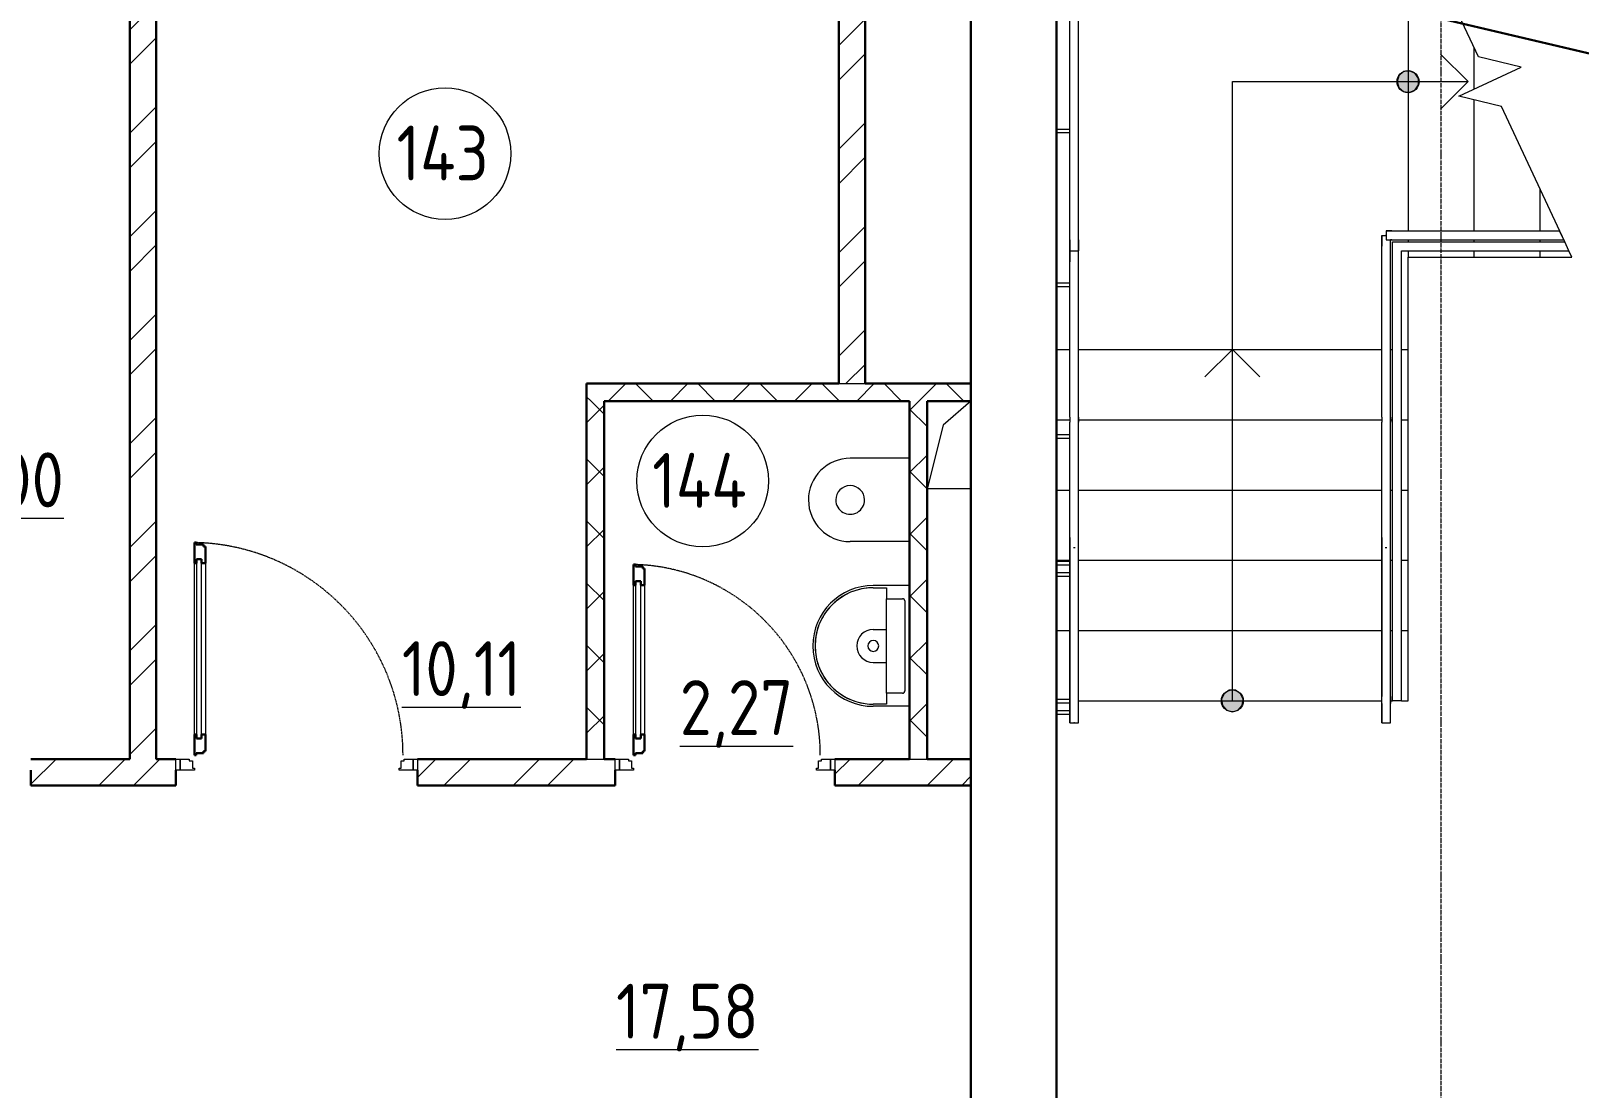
# Model space of a CAD drawing. Header units: millimetres. Extents: x -695119 to 412940, y -249585 to 622758.
# Drawn here: x -116436 to -109387, y 559777 to 564591 of the extents above; entities that cross this region are included whole.
import ezdxf

# ---------------------------------------------------------------- set-up
doc = ezdxf.new("R2010")
doc.units = ezdxf.units.MM
doc.linetypes.add('ADSK_Линия сетки', pattern=[25, 20, -2.5, 0, -2.5])
doc.linetypes.add('ADSK_Штриховая_ш2 п1_5', pattern=[4.5, 3, -1.5])
for name, color, linetype, lineweight in [('_Схема', 5, 'Continuous', 30), ('Балясины', 7, 'Continuous', 9), ('Двери', 8, 'Continuous', 9), ('Каркас_Импост', 8, 'Continuous', 9), ('Лестницы', 8, 'Continuous', 9), ('Марки помещений', 8, 'Continuous', 20), ('Монтажный зазор', 8, 'Continuous', 9), ('Ограждение', 8, 'Continuous', 9), ('Оси', 252, 'Continuous', 9), ('Остекление', 8, 'Continuous', 9), ('Открывание', 8, 'ADSK_Штриховая_ш2 п1_5', 9), ('Панель', 252, 'Continuous', 30), ('Перекрытия', 7, 'Continuous', 18), ('Поручни', 8, 'Continuous', 9), ('Сантехнические приборы', 8, 'Continuous', 18), ('Стены разрез', 7, 'Continuous', 30), ('Стены штриховка', 7, 'Continuous', 9), ('Стрелки вверх', 7, 'Continuous', 18)]:
    doc.layers.add(name, color=color, linetype=linetype, lineweight=lineweight)
doc.styles.add('GOST Common_2', font='', dxfattribs={"width": 0.9, "height": 250})
doc.styles.get('GOST Common_2').set_extended_font_data('GOST type B')
pattern_1 = [(45, (-109179.56, 538399.8), (-235.7317, 235.7317), []), (45, (-109022.4, 538399.8), (-235.7317, 235.7317), [])]
pattern_2 = [(45, (-109179.56, 538399.79), (-141.4214, 141.4214), []), (135, (-109179.56, 538399.79), (-141.4214, -141.4214), [])]

# ---------------------------------------------------------------- blocks, each defined once
blk = doc.blocks.new('Дверь_Alumark_однопольная_S50 - Дв-9_Ш_1000х2350 Пр-3125398-План 1 этажа смеж')
at = {"layer": 'Каркас_Импост'}
for p, q in [((-355, 60), (-314, 60)), ((-355, 10), (-355, 60)), ((-291, 10), (-355, 10)), ((-314, 60), (-314, 52)), ((-314, 52), (-300, 52)), ((-300, 52), (-300, 18)), ((-300, 18), (-291, 18)), ((-291, 18), (-291, 10)), ((541, 18), (550, 18)), ((541, 10), (541, 18)), ((605, 10), (541, 10)), ((550, 52), (564, 52)), ((550, 18), (550, 52)), ((564, 52), (564, 60)), ((564, 60), (605, 60)), ((605, 60), (605, 10))]:
    blk.add_line(p, q, dxfattribs=at)
at = {"layer": 'Монтажный зазор'}
for p, q in [((-375, 60), (-355, 60)), ((-375, 10), (-375, 60)), ((-355, 10), (-375, 10)), ((-355, 60), (-355, 10)), ((605, 60), (625, 60)), ((605, 10), (605, 60)), ((625, 10), (605, 10)), ((625, 60), (625, 10))]:
    blk.add_line(p, q, dxfattribs=at)
at = {"layer": 'Остекление'}
for p, q in [((-282, 870), (-282, 154)), ((-258, 870), (-282, 870)), ((-258, 154), (-258, 870)), ((-282, 154), (-258, 154))]:
    blk.add_line(p, q, dxfattribs=at)
at = {"layer": 'Открывание'}
blk.add_arc((-309, 78), 868, 0, 88.81175, dxfattribs=at)
at = {"layer": 'Панель'}
for p, q in [((-291, 946), (-283, 946)), ((-291, 852), (-291, 946)), ((-283, 946), (-283, 937)), ((-283, 937), (-249, 937)), ((-249, 937), (-249, 928)), ((-249, 928), (-241, 928)), ((-241, 928), (-241, 852)), ((-282, 852), (-291, 852)), ((-282, 870), (-282, 852)), ((-258, 870), (-282, 870)), ((-258, 852), (-258, 870)), ((-241, 852), (-258, 852)), ((-291, 78), (-291, 172)), ((-282, 172), (-291, 172)), ((-282, 154), (-282, 172)), ((-258, 154), (-282, 154)), ((-258, 172), (-258, 154)), ((-241, 172), (-258, 172)), ((-241, 172), (-241, 96)), ((-283, 78), (-291, 78)), ((-283, 87), (-283, 78)), ((-249, 87), (-283, 87)), ((-249, 96), (-249, 87)), ((-241, 96), (-249, 96))]:
    blk.add_line(p, q, dxfattribs=at)
at = {"layer": 'Панель', "lineweight": 9}
for p, q in [((-291, 172), (-291, 852)), ((-241, 852), (-241, 172))]:
    blk.add_line(p, q, dxfattribs=at)
blk = doc.blocks.new('Дверь_Alumark_однопольная_S50 - Дв-8_Ш_1100х2350 Пр-2610418-План 1 этажа смеж')
at = {"layer": 'Каркас_Импост'}
for p, q in [((-405, 60), (-364, 60)), ((-405, 10), (-405, 60)), ((-341, 10), (-405, 10)), ((-364, 60), (-364, 52)), ((-364, 52), (-350, 52)), ((-350, 52), (-350, 18)), ((-350, 18), (-341, 18)), ((-341, 18), (-341, 10)), ((591, 18), (600, 18)), ((591, 10), (591, 18)), ((655, 10), (591, 10)), ((600, 52), (614, 52)), ((600, 18), (600, 52)), ((614, 52), (614, 60)), ((614, 60), (655, 60)), ((655, 60), (655, 10))]:
    blk.add_line(p, q, dxfattribs=at)
at = {"layer": 'Монтажный зазор'}
for p, q in [((-425, 60), (-405, 60)), ((-425, 10), (-425, 60)), ((-405, 10), (-425, 10)), ((-405, 60), (-405, 10)), ((655, 60), (675, 60)), ((655, 10), (655, 60)), ((675, 10), (655, 10)), ((675, 60), (675, 10))]:
    blk.add_line(p, q, dxfattribs=at)
at = {"layer": 'Остекление'}
for p, q in [((-332, 970), (-332, 154)), ((-308, 970), (-332, 970)), ((-308, 154), (-308, 970)), ((-332, 154), (-308, 154))]:
    blk.add_line(p, q, dxfattribs=at)
at = {"layer": 'Открывание'}
blk.add_arc((-359, 78), 968, 0, 88.93452, dxfattribs=at)
at = {"layer": 'Панель'}
for p, q in [((-341, 1046), (-333, 1046)), ((-341, 952), (-341, 1046)), ((-333, 1046), (-333, 1037)), ((-333, 1037), (-299, 1037)), ((-299, 1037), (-299, 1028)), ((-299, 1028), (-291, 1028)), ((-291, 1028), (-291, 952)), ((-332, 952), (-341, 952)), ((-332, 970), (-332, 952)), ((-308, 970), (-332, 970)), ((-308, 952), (-308, 970)), ((-291, 952), (-308, 952)), ((-341, 78), (-341, 172)), ((-332, 172), (-341, 172)), ((-332, 154), (-332, 172)), ((-308, 154), (-332, 154)), ((-308, 172), (-308, 154)), ((-291, 172), (-308, 172)), ((-291, 172), (-291, 96)), ((-333, 78), (-341, 78)), ((-333, 87), (-333, 78)), ((-299, 87), (-333, 87)), ((-299, 96), (-299, 87)), ((-291, 96), (-299, 96))]:
    blk.add_line(p, q, dxfattribs=at)
at = {"layer": 'Панель', "lineweight": 9}
for p, q in [((-341, 172), (-341, 952)), ((-291, 952), (-291, 172))]:
    blk.add_line(p, q, dxfattribs=at)
blk = doc.blocks.new('ИГСП_ООО САНИТА сантехника_Умывальник - ИГСП_ООО САНИТА сантехника_Умывальник-V4-План 1 этажа смеж')
at = {"layer": 'Сантехнические приборы'}
for p, q in [((-275, 0), (-275, -165)), ((275, 0), (275, -165)), ((-215, -105), (-215, -31.3)), ((-205, -21.3), (205, -21.3)), ((215, -31.3), (215, -105)), ((-265, -165), (-265, -105)), ((-265, -105), (-215, -105)), ((-205, -105), (-215, -105)), ((205, -105), (-205, -105)), ((-75, -165), (-75, -105)), ((75, -165), (75, -105)), ((215, -105), (205, -105)), ((215, -105), (265, -105)), ((265, -105), (265, -165))]:
    blk.add_line(p, q, dxfattribs=at)
at = {"layer": 'Сантехнические приборы', "flags": 128}
for points in [[(-205, -21.3), (-205.4, -21.3), (-205.8, -21.3), (-206.2, -21.3), (-206.6, -21.4), (-207, -21.5), (-207.4, -21.6), (-207.8, -21.7), (-208.1, -21.8), (-208.5, -21.9), (-208.9, -22.1), (-209.3, -22.2), (-209.6, -22.4), (-210, -22.6), (-210.3, -22.8), (-210.6, -23), (-211, -23.2), (-211.3, -23.5), (-211.6, -23.7), (-211.9, -24), (-212.2, -24.3), (-212.4, -24.6), (-212.7, -24.9), (-213, -25.2), (-213.2, -25.5), (-213.4, -25.9), (-213.6, -26.2), (-213.8, -26.6), (-214, -26.9), (-214.2, -27.3), (-214.3, -27.6), (-214.5, -28), (-214.6, -28.4), (-214.7, -28.8), (-214.8, -29.2), (-214.9, -29.6), (-214.9, -30), (-215, -30.4), (-215, -30.8), (-215, -31.2), (-215, -31.3)], [(215, -31.3), (215, -30.9), (215, -30.5), (214.9, -30.1), (214.9, -29.7), (214.8, -29.3), (214.7, -28.9), (214.6, -28.5), (214.5, -28.1), (214.4, -27.7), (214.2, -27.4), (214, -27), (213.9, -26.6), (213.7, -26.3), (213.5, -26), (213.3, -25.6), (213, -25.3), (212.8, -25), (212.5, -24.7), (212.2, -24.4), (212, -24.1), (211.7, -23.8), (211.4, -23.6), (211.1, -23.3), (210.7, -23.1), (210.4, -22.9), (210.1, -22.6), (209.7, -22.4), (209.4, -22.3), (209, -22.1), (208.6, -21.9), (208.2, -21.8), (207.9, -21.7), (207.5, -21.6), (207.1, -21.5), (206.7, -21.4), (206.3, -21.4), (205.9, -21.3), (205.5, -21.3), (205.1, -21.3), (205, -21.3)], [(-265, -165), (-264.8, -175.6), (-264.2, -186.2), (-263.1, -196.7), (-261.6, -207.2), (-259.7, -217.6), (-257.4, -228), (-254.7, -238.2), (-251.5, -248.4), (-248, -258.4), (-244.1, -268.2), (-239.8, -277.9), (-235.1, -287.4), (-230, -296.7), (-224.5, -305.8), (-218.7, -314.6), (-212.6, -323.3), (-206.1, -331.6), (-199.2, -339.7), (-192.1, -347.6), (-184.6, -355.1), (-176.9, -362.3), (-168.8, -369.2), (-160.5, -375.8), (-152, -382.1), (-143.2, -388), (-134.1, -393.5), (-124.9, -398.7), (-115.5, -403.5), (-105.8, -408), (-96, -412), (-86.1, -415.6), (-76, -418.9), (-65.8, -421.7), (-55.4, -424.1), (-45, -426.1), (-34.6, -427.7), (-24, -428.9), (-13.5, -429.7), (-2.9, -430), (7.7, -429.9), (18.3, -429.4), (28.9, -428.4), (39.4, -427.1), (49.8, -425.3), (60.2, -423.1), (70.5, -420.5), (80.6, -417.4), (90.7, -414), (100.6, -410.2), (110.3, -406), (119.8, -401.4), (129.2, -396.4), (138.3, -391), (147.3, -385.3), (156, -379.3), (164.4, -372.8), (172.6, -366.1), (180.5, -359), (188.1, -351.7), (195.4, -344), (202.4, -336), (209.1, -327.8), (215.4, -319.3), (221.4, -310.6), (227.1, -301.6), (232.4, -292.4), (237.3, -283), (241.8, -273.4), (245.9, -263.7), (249.7, -253.8), (253, -243.7), (256, -233.5), (258.5, -223.2), (260.6, -212.9), (262.3, -202.4), (263.6, -191.9), (264.5, -181.3), (264.9, -170.7), (265, -165)]]:
    blk.add_lwpolyline(points, dxfattribs=at)
at = {"layer": 'Сантехнические приборы'}
for centre, radius, start, end in [((-205, -31.3), 10, 90, 180), ((205, -31.3), 10, 0, 90), ((0, -165), 25, 0, 180), ((0, -165), 275, 180, 360), ((0, -165), 265, 180, 0), ((0, -165), 75, 180, 0), ((0, -165), 25, 180, 360)]:
    blk.add_arc(centre, radius, start, end, dxfattribs=at)
blk = doc.blocks.new('Ограждение - Ограждение-533466-План 1 этажа смеж')
at = {"layer": 'Поручни'}
for p, q in [((-1056, 25230.3), (-272.5, 25230.3)), ((-1056, 24420.3), (-1056, 25230.3)), ((-1016, 25190.3), (-253.9, 25190.3)), ((-1016, 24420.3), (-1016, 25190.3)), ((-253.9, 25190.3), (-272.5, 25230.3)), ((-253.9, 25190.3), (-272.5, 25230.3)), ((-1056, 23140.3), (-1056, 24420.3)), ((-1016, 23140.3), (-1016, 24420.3)), ((-1016, 23140.3), (-1056, 23140.3))]:
    blk.add_line(p, q, dxfattribs=at)
blk = doc.blocks.new('Тип верхнего поручня - Верхний поручень_Внутренний_-1128212-План 1 этажа смеж')
at = {"layer": 'Ограждение'}
for p, q in [((-1106, 23883.8), (-1106, 23159.5)), ((-1066, 23159.5), (-1066, 23883.8)), ((-1106, 23128.7), (-1106, 23040.3)), ((-1066, 23040.3), (-1066, 23128.7)), ((-1088.3, 23040.3), (-1083.6, 23040.3))]:
    blk.add_line(p, q, dxfattribs=at)
at = {"layer": 'Ограждение', "flags": 128}
for points in [[(-1089.9, 23839.3), (-1086, 23838.5), (-1082.1, 23839.3)], [(-1106, 23128.7), (-1106, 23131.5), (-1106, 23134.2), (-1106, 23137), (-1106, 23139.8), (-1106, 23142.6), (-1106, 23145.3), (-1106, 23148), (-1106, 23150.7), (-1106, 23153.3), (-1106, 23155.9), (-1106, 23158.5), (-1106, 23159.5)], [(-1066, 23159.5), (-1066, 23157), (-1066, 23154.4), (-1066, 23151.8), (-1066, 23149.1), (-1066, 23146.4), (-1066, 23143.7), (-1066, 23140.9), (-1066, 23138.2), (-1066, 23135.4), (-1066, 23132.6), (-1066, 23129.8), (-1066, 23128.7)]]:
    blk.add_lwpolyline(points, dxfattribs=at)
blk = doc.blocks.new('Тип верхнего поручня - Верхний поручень_Внутренний_-V28-План 1 этажа смеж')
at = {"layer": 'Ограждение'}
for p, q in [((-1106, 25210.3), (-1106, 25260.3)), ((-1059.2, 25280.3), (-1086, 25280.3)), ((-1059.2, 25240.3), (-1066, 25240.3)), ((-1066, 25210.3), (-1066, 25240.3)), ((-1059.2, 25280.3), (-295.8, 25280.3)), ((-1059.2, 25240.3), (-277.2, 25240.3)), ((-277.2, 25240.3), (-295.8, 25280.3)), ((-1106, 24431.9), (-1106, 25210.3)), ((-1066, 24431.9), (-1066, 25210.3)), ((-1106, 24431.9), (-1106, 24409.8)), ((-1106, 23150.7), (-1106, 24409.8)), ((-1066, 24431.9), (-1066, 24409.8)), ((-1066, 23150.7), (-1066, 24409.8)), ((-1106, 23128.7), (-1106, 23150.7)), ((-1106, 23040.3), (-1106, 23128.7)), ((-1066, 23128.7), (-1066, 23150.7)), ((-1066, 23040.3), (-1066, 23128.7)), ((-1106, 23040.3), (-1066, 23040.3))]:
    blk.add_line(p, q, dxfattribs=at)
blk = doc.blocks.new('Тип перил - Перила_Внутренний_-1134692-План 1 этажа смеж')
at = {"layer": 'Ограждение'}
for p, q in [((-2526, 23883.8), (-2526, 23040.3)), ((-2486, 23040.3), (-2486, 23883.8))]:
    blk.add_line(p, q, dxfattribs=at)
at = {"layer": 'Ограждение', "flags": 128}
for points in [[(-2509.9, 23839.3), (-2506, 23838.5), (-2502.1, 23839.3)], [(-2503.9, 23040.3), (-2506, 23040.3), (-2508.1, 23040.3)]]:
    blk.add_lwpolyline(points, dxfattribs=at)
blk = doc.blocks.new('Тип перил - Перила_Внутренний_-V31-План 1 этажа смеж')
at = {"layer": 'Ограждение'}
for p, q in [((-2456, 26700.3), (-1977, 26700.3)), ((-2456, 26660.3), (-1977, 26660.3)), ((-1977, 26700.3), (-1977, 26660.3)), ((-2526, 25240.3), (-2526, 26630.3)), ((-2486, 25240.3), (-2486, 26630.3)), ((-2526, 25240.3), (-2526, 25190.3)), ((-2486, 25240.3), (-2486, 25190.3)), ((-2526, 25140.3), (-2526, 25190.3)), ((-2486, 25140.3), (-2486, 25190.3)), ((-2526, 24431.9), (-2526, 25140.3)), ((-2486, 24431.9), (-2486, 25140.3)), ((-2526, 24431.9), (-2526, 24409.8)), ((-2526, 23040.3), (-2526, 24409.8)), ((-2486, 24431.9), (-2486, 24409.8)), ((-2486, 23040.3), (-2486, 24409.8)), ((-2526, 23040.3), (-2486, 23040.3))]:
    blk.add_line(p, q, dxfattribs=at)
for radius in [70, 30]:
    blk.add_arc((-2456, 26630.3), radius, 90, 180, dxfattribs=at)
blk = doc.blocks.new('Тип перил - Перила_Внутренний_-1134710-План 1 этажа смеж')
at = {"layer": 'Ограждение'}
for p, q in [((-2526, 25190.3), (-2526, 25140.3)), ((-2486, 25140.3), (-2486, 25190.3)), ((-2526, 24418.7), (-2526, 24409.8)), ((-2486, 24409.8), (-2486, 24418.7))]:
    blk.add_line(p, q, dxfattribs=at)
at = {"layer": 'Ограждение', "flags": 128}
for points in [[(-2526, 24431.9), (-2526, 24430.7), (-2526, 24429.5), (-2526, 24428.3), (-2526, 24427.1), (-2526, 24425.9), (-2526, 24424.8), (-2526, 24423.6), (-2526, 24422.4), (-2526, 24421.3), (-2526, 24420.2), (-2526, 24419.1), (-2526, 24418.7)], [(-2486, 24418.7), (-2486, 24419.7), (-2486, 24420.9), (-2486, 24422), (-2486, 24423.1), (-2486, 24424.3), (-2486, 24425.4), (-2486, 24426.6), (-2486, 24427.8), (-2486, 24429), (-2486, 24430.2), (-2486, 24431.4), (-2486, 24431.9)]]:
    blk.add_lwpolyline(points, dxfattribs=at)
blk = doc.blocks.new('Тип перил - Перила_Внутренний_-V32-План 1 этажа смеж')
at = {"layer": 'Ограждение'}
for p, q in [((-2526, 25190.3), (-2526, 25240.3)), ((-2486, 25190.3), (-2486, 25240.3)), ((-2526, 25190.3), (-2486, 25190.3)), ((-2526, 25140.3), (-2526, 25190.3)), ((-2486, 25140.3), (-2486, 25190.3)), ((-2526, 24431.9), (-2526, 24409.8)), ((-2486, 24431.9), (-2486, 24409.8))]:
    blk.add_line(p, q, dxfattribs=at)
for start, end in [(140.23514, 180), (90, 129.76486)]:
    blk.add_arc((-2456, 26630.3), 30, start, end, dxfattribs=at)
blk = doc.blocks.new('ADSK_Ограждение_Опоры_Г_образная - D15 высота60 консоль80-16089-План 1 этажа смеж')
at = {"layer": 'Ограждение'}
for p, q in [((-7.5, 80), (-7.5, 20)), ((7.5, 20), (7.5, 80))]:
    blk.add_line(p, q, dxfattribs=at)
blk = doc.blocks.new('Тип перил - Перила_Внутренний_-1136423-План 1 этажа смеж')
at = {"layer": 'Ограждение'}
for p, q in [((-1106, 25260.3), (-1106, 25210.3)), ((-1086, 25260.3), (-1088.3, 25260.3)), ((-1066, 25210.3), (-1066, 25240.3)), ((-1106, 24418.7), (-1106, 24409.8)), ((-1066, 24409.8), (-1066, 24418.7))]:
    blk.add_line(p, q, dxfattribs=at)
at = {"layer": 'Ограждение', "flags": 128}
for points in [[(-1106, 24431.9), (-1106, 24430.7), (-1106, 24429.5), (-1106, 24428.3), (-1106, 24427.1), (-1106, 24425.9), (-1106, 24424.8), (-1106, 24423.6), (-1106, 24422.4), (-1106, 24421.3), (-1106, 24420.2), (-1106, 24419.1), (-1106, 24418.7)], [(-1066, 24418.7), (-1066, 24419.7), (-1066, 24420.9), (-1066, 24422), (-1066, 24423.1), (-1066, 24424.3), (-1066, 24425.4), (-1066, 24426.6), (-1066, 24427.8), (-1066, 24429), (-1066, 24430.2), (-1066, 24431.4), (-1066, 24431.9)]]:
    blk.add_lwpolyline(points, dxfattribs=at)
blk = doc.blocks.new('Тип перил - Перила_Внутренний_-V35-План 1 этажа смеж')
at = {"layer": 'Ограждение'}
for p, q in [((-1106, 25260.3), (-1086, 25260.3)), ((-1106, 25210.3), (-1106, 25260.3)), ((-1086, 25280.3), (-1086, 25240.3)), ((-1086, 25280.3), (-1059.2, 25280.3)), ((-1086, 25240.3), (-1059.2, 25240.3)), ((-1066, 25210.3), (-1066, 25240.3)), ((-1106, 24431.9), (-1106, 24409.8)), ((-1066, 24431.9), (-1066, 24409.8))]:
    blk.add_line(p, q, dxfattribs=at)
blk = doc.blocks.new('Ш_Сантехника_2D_Унитаз _ГОСТ - Ш_Сантехника_2D_Унитаз _ГОСТ-V42-План 1 этажа смеж')
at = {"layer": 'Сантехнические приборы'}
for p, q in [((-190, 0), (-190, -270)), ((190, 0), (190, -270))]:
    blk.add_line(p, q, dxfattribs=at)
for radius, start, end in [(65.4, 90.31828, 270.07772), (65.4, 270.07772, 90.31828), (190, 180, 270.07114), (190, 270.07114, 360)]:
    blk.add_arc((0, -270), radius, start, end, dxfattribs=at)
blk = doc.blocks.new('ADSK_Марка_Помещение_ОдноЗначение_Номер - Номер-462100-План 1 этажа смеж')
at = {"layer": 'Марки помещений'}
blk.add_circle((0, 0), 3, dxfattribs=at)

msp = doc.modelspace()

# ---------------------------------------------------------------- hatches: boundary and pattern name
at = {"layer": 'Стены разрез', "lineweight": 9}
h = msp.add_hatch(dxfattribs=at)
h.set_pattern_fill('FP_1', color=256, style=0, pattern_type=2)
h.set_pattern_definition(pattern_1)
h.paths.add_polyline_path([(-115985.535, 561275.058), (-115865.535, 561275.058), (-115865.535, 565160.058), (-115985.535, 565160.058), (-115985.535, 562127.583)])
h = msp.add_hatch(dxfattribs=at)
h.set_pattern_fill('FP_1', color=256, style=0, pattern_type=2)
h.set_pattern_definition(pattern_1)
h.paths.add_polyline_path([(-112757.535, 562985.058), (-112637.535, 562985.058), (-112637.535, 565160.058), (-112757.535, 565160.058), (-112757.535, 564623.348)])
h = msp.add_hatch(dxfattribs=at)
h.set_pattern_fill('FP_2', color=256, style=0, pattern_type=2)
h.set_pattern_definition(pattern_2)
h.paths.add_polyline_path([(-112155.535, 562905.058), (-112155.535, 562985.058), (-113905.535, 562985.058), (-113905.535, 562905.058), (-112255.361, 562905.058)])
h = msp.add_hatch(dxfattribs=at)
h.set_pattern_fill('FP_2', color=256, style=0, pattern_type=2)
h.set_pattern_definition(pattern_2)
h.paths.add_polyline_path([(-113905.535, 561275.058), (-113825.535, 561275.058), (-113825.535, 562905.058), (-113905.535, 562905.058), (-113905.535, 562127.583)])
h = msp.add_hatch(dxfattribs=at)
h.set_pattern_fill('FP_2', color=256, style=0, pattern_type=2)
h.set_pattern_definition(pattern_2)
h.paths.add_polyline_path([(-112355.535, 561275.058), (-112355.535, 562905.058), (-112435.535, 562905.058), (-112435.535, 561275.058)])
h = msp.add_hatch(dxfattribs=at)
h.set_pattern_fill('FP_1', color=256, style=0, pattern_type=2)
h.set_pattern_definition(pattern_1)
h.paths.add_polyline_path([(-112155.535, 561155.058), (-112155.535, 561275.058), (-112775.535, 561275.058), (-112775.535, 561155.058), (-112255.361, 561155.058)])
h.paths.add_polyline_path([(-113775.535, 561155.058), (-113775.535, 561275.058), (-114675.535, 561275.058), (-114675.535, 561155.058)])
h.paths.add_polyline_path([(-119789.614, 561155.058), (-119130.535, 561155.058), (-119130.535, 561275.058), (-120275.535, 561275.058), (-120275.535, 561155.058), (-120148.388, 561155.058)])
h.paths.add_polyline_path([(-118130.535, 561155.058), (-117535.535, 561155.058), (-117535.535, 561275.058), (-118130.535, 561275.058), (-118130.535, 561225.058)])
h.paths.add_polyline_path([(-121275.535, 561155.058), (-121275.535, 561275.058), (-121305.535, 561275.058), (-121305.535, 561155.058)])
h.paths.add_polyline_path([(-116435.535, 561155.058), (-115775.535, 561155.058), (-115775.535, 561275.058), (-116435.535, 561275.058), (-116435.535, 561225.058)])
at = {"layer": 'Стрелки вверх'}
h = msp.add_hatch(color=256, dxfattribs=at)
edge = h.paths.add_edge_path()
edge.add_arc((-110165.535, 564360.058), 50, 0, 360)
for points in [[(-110158.42, 564310.567), (-110132.792, 564322.27), (-110117.561, 564345.971), (-110117.561, 564374.144), (-110132.792, 564397.845), (-110158.42, 564409.549), (-110186.306, 564405.539), (-110207.598, 564387.09), (-110215.535, 564360.058), (-110207.598, 564333.026), (-110186.306, 564314.576)], [(-110965.535, 561490.058), (-110938.503, 561497.995), (-110920.054, 561519.287), (-110916.044, 561547.174), (-110927.748, 561572.801), (-110951.449, 561588.032), (-110979.622, 561588.032), (-111003.323, 561572.801), (-111015.026, 561547.174), (-111011.017, 561519.287), (-110992.567, 561497.995)]]:
    msp.add_hatch(color=256, dxfattribs=at).paths.add_polyline_path(points)
h = msp.add_hatch(color=256, dxfattribs=at)
edge = h.paths.add_edge_path()
edge.add_arc((-110965.535, 561540.058), 50, 0, 360)

# ---------------------------------------------------------------- linework, layer by layer
at = {"lineweight": 18}
for p, q in [((-112155.535, 562905.058), (-112282.177, 562795.524)), ((-112282.177, 562795.524), (-112355.535, 562505.058)), ((-112155.535, 562505.058), (-112355.535, 562505.058))]:
    msp.add_line(p, q, dxfattribs=at)
at = {"layer": '_Схема', "color": 5}
msp.add_line((-356137.271, 622757.974), (189125.193, 494018.926), dxfattribs=at)
at = {"layer": 'Лестницы'}
for p, q in [((-109845.316, 564473.346), (-110165.535, 565160.058)), ((-110165.535, 565060.058), (-110165.535, 563680.058)), ((-110165.535, 565060.058), (-110165.535, 563680.058)), ((-109865.535, 564516.706), (-109865.535, 564325.996)), ((-109865.535, 564516.706), (-109865.535, 564325.996)), ((-109650.879, 564426.092), (-109845.316, 564473.346)), ((-109934.1, 564294.024), (-109650.879, 564426.092)), ((-109739.662, 564246.769), (-109934.1, 564294.024)), ((-109865.535, 564277.36), (-109865.535, 563680.058)), ((-109865.535, 564277.36), (-109865.535, 563680.058)), ((-109452.085, 563630.058), (-109739.662, 564246.769)), ((-109565.535, 563873.354), (-109565.535, 563680.058)), ((-109565.535, 563873.354), (-109565.535, 563680.058)), ((-110165.535, 563640.058), (-110165.535, 563630.058)), ((-110165.535, 563640.058), (-110165.535, 563630.058)), ((-109865.535, 563640.058), (-109865.535, 563630.058)), ((-109865.535, 563640.058), (-109865.535, 563630.058)), ((-109565.535, 563640.058), (-109565.535, 563630.058)), ((-109565.535, 563640.058), (-109565.535, 563630.058)), ((-110165.535, 563590.058), (-110165.535, 563560.058)), ((-110165.535, 563590.058), (-110165.535, 563560.058)), ((-110165.535, 563140.058), (-110165.535, 563560.058)), ((-110165.535, 563560.058), (-109865.535, 563560.058)), ((-109865.535, 563590.058), (-109865.535, 563560.058)), ((-109865.535, 563590.058), (-109865.535, 563560.058)), ((-109865.535, 563560.058), (-109565.535, 563560.058)), ((-109565.535, 563590.058), (-109565.535, 563560.058)), ((-109565.535, 563590.058), (-109565.535, 563560.058)), ((-109565.535, 563560.058), (-109419.443, 563560.058)), ((-109419.443, 563560.058), (-109433.432, 563590.058)), ((-111765.535, 563140.058), (-111705.535, 563140.058)), ((-111665.535, 563140.058), (-110285.535, 563140.058)), ((-110245.535, 563140.058), (-110235.535, 563140.058)), ((-110195.535, 563140.058), (-110165.535, 563140.058)), ((-110165.535, 562820.058), (-110165.535, 563140.058)), ((-111765.535, 562820.058), (-111705.158, 562820.058)), ((-111765.535, 562820.058), (-111705.158, 562820.058)), ((-111665.913, 562820.058), (-110285.158, 562820.058)), ((-111665.913, 562820.058), (-110285.158, 562820.058)), ((-110245.913, 562820.058), (-110235.535, 562820.058)), ((-110245.913, 562820.058), (-110235.535, 562820.058)), ((-110195.535, 562820.058), (-110165.535, 562820.058)), ((-110195.535, 562820.058), (-110165.535, 562820.058)), ((-110165.535, 562500.058), (-110165.535, 562820.058)), ((-111765.535, 562500.058), (-111705.535, 562500.058)), ((-111765.535, 562500.058), (-111705.535, 562500.058)), ((-111665.535, 562500.058), (-110285.535, 562500.058)), ((-111665.535, 562500.058), (-110285.535, 562500.058)), ((-110245.535, 562500.058), (-110235.535, 562500.058)), ((-110245.535, 562500.058), (-110235.535, 562500.058)), ((-110195.535, 562500.058), (-110165.535, 562500.058)), ((-110195.535, 562500.058), (-110165.535, 562500.058)), ((-110165.535, 562180.058), (-110165.535, 562500.058)), ((-111765.535, 562180.058), (-111705.535, 562180.058)), ((-111765.535, 562180.058), (-111705.535, 562180.058)), ((-111665.535, 562180.058), (-110285.535, 562180.058)), ((-111665.535, 562180.058), (-110285.535, 562180.058)), ((-110245.535, 562180.058), (-110235.535, 562180.058)), ((-110245.535, 562180.058), (-110235.535, 562180.058)), ((-110195.535, 562180.058), (-110165.535, 562180.058)), ((-110195.535, 562180.058), (-110165.535, 562180.058)), ((-110165.535, 561860.058), (-110165.535, 562180.058)), ((-111765.535, 561860.058), (-111705.535, 561860.058)), ((-111765.535, 561860.058), (-111705.535, 561860.058)), ((-111665.535, 561860.058), (-110285.535, 561860.058)), ((-111665.535, 561860.058), (-110285.535, 561860.058)), ((-110245.535, 561860.058), (-110235.535, 561860.058)), ((-110245.535, 561860.058), (-110235.535, 561860.058)), ((-110195.535, 561860.058), (-110165.535, 561860.058)), ((-110195.535, 561860.058), (-110165.535, 561860.058)), ((-110165.535, 561540.058), (-110165.535, 561860.058)), ((-111665.535, 561540.058), (-110285.535, 561540.058)), ((-111665.535, 561540.058), (-110285.535, 561540.058)), ((-110245.535, 561540.058), (-110235.535, 561540.058)), ((-110245.535, 561540.058), (-110235.535, 561540.058)), ((-110195.535, 561540.058), (-110165.535, 561540.058)), ((-110195.535, 561540.058), (-110165.535, 561540.058))]:
    msp.add_line(p, q, dxfattribs=at)
at = {"layer": 'Оси', "linetype": 'ADSK_Линия сетки'}
for p, q in [((-111765.535, 572133.794), (-111765.535, 505864.372)), ((-110015.535, 572133.794), (-110015.535, 505864.372))]:
    msp.add_line(p, q, dxfattribs=at)
at = {"layer": 'Перекрытия', "color": 49, "true_color": 0x464646}
msp.add_line((-112155.535, 562505.058), (-112355.535, 562505.058), dxfattribs=at)
at = {"layer": 'Стены разрез'}
for p, q in [((-115985.535, 565160.058), (-115985.535, 561275.058)), ((-115865.535, 561275.058), (-115865.535, 565160.058)), ((-112757.535, 565160.058), (-112757.535, 562985.058)), ((-112637.535, 562985.058), (-112637.535, 565160.058)), ((-112155.535, 565160.058), (-112155.535, 559360.058)), ((-111765.535, 559360.058), (-111765.535, 565160.058)), ((-112757.535, 562985.058), (-113905.535, 562985.058)), ((-113905.535, 562985.058), (-113905.535, 561275.058)), ((-112155.535, 562985.058), (-112637.535, 562985.058)), ((-113825.535, 562905.058), (-112435.535, 562905.058)), ((-113825.535, 561275.058), (-113825.535, 562905.058)), ((-112435.535, 562905.058), (-112435.535, 561275.058)), ((-112355.535, 562905.058), (-112155.535, 562905.058)), ((-112355.535, 561275.058), (-112355.535, 562905.058)), ((-115985.535, 561275.058), (-116435.535, 561275.058)), ((-116435.535, 561225.058), (-116435.535, 561155.058)), ((-115775.535, 561275.058), (-115865.535, 561275.058)), ((-115775.535, 561155.058), (-115775.535, 561225.058)), ((-113905.535, 561275.058), (-114675.535, 561275.058)), ((-114675.535, 561225.058), (-114675.535, 561155.058)), ((-113775.535, 561275.058), (-113825.535, 561275.058)), ((-113775.535, 561155.058), (-113775.535, 561225.058)), ((-112435.535, 561275.058), (-112775.535, 561275.058)), ((-112775.535, 561225.058), (-112775.535, 561155.058)), ((-112155.535, 561275.058), (-112355.535, 561275.058)), ((-116435.535, 561155.058), (-115775.535, 561155.058)), ((-114675.535, 561155.058), (-113775.535, 561155.058)), ((-112775.535, 561155.058), (-112155.535, 561155.058))]:
    msp.add_line(p, q, dxfattribs=at)
at = {"layer": 'Стены штриховка'}
for p, q in [((-112757.535, 562985.058), (-112637.535, 562985.058)), ((-113905.535, 561275.058), (-113825.535, 561275.058)), ((-112435.535, 561275.058), (-112355.535, 561275.058))]:
    msp.add_line(p, q, dxfattribs=at)
at = {"layer": 'Стрелки вверх'}
for p, q in [((-109892.489, 564360.058), (-110017.489, 564485.058)), ((-110207.598, 564387.09), (-110215.535, 564360.058)), ((-110186.306, 564405.539), (-110207.598, 564387.09)), ((-110158.42, 564409.549), (-110186.306, 564405.539)), ((-110132.792, 564397.845), (-110158.42, 564409.549)), ((-110117.561, 564374.144), (-110132.792, 564397.845)), ((-110965.535, 564360.058), (-110165.535, 564360.058)), ((-110965.535, 563140.058), (-110965.535, 564360.058)), ((-110215.535, 564360.058), (-110207.598, 564333.026)), ((-110207.598, 564333.026), (-110186.306, 564314.576)), ((-110186.306, 564314.576), (-110158.42, 564310.567)), ((-110165.535, 564360.058), (-109892.489, 564360.058)), ((-110158.42, 564310.567), (-110132.792, 564322.27)), ((-110132.792, 564322.27), (-110117.561, 564345.971)), ((-110117.561, 564345.971), (-110117.561, 564374.144)), ((-109892.489, 564360.058), (-110017.489, 564235.058)), ((-110965.535, 563140.058), (-111090.535, 563015.058)), ((-110965.535, 562820.058), (-110965.535, 563140.058)), ((-110965.535, 563140.058), (-110840.535, 563015.058)), ((-110965.535, 562500.058), (-110965.535, 562820.058)), ((-110965.535, 562180.058), (-110965.535, 562500.058)), ((-110965.535, 561860.058), (-110965.535, 562180.058)), ((-110965.535, 561540.058), (-110965.535, 561860.058)), ((-111003.323, 561572.801), (-111015.026, 561547.174)), ((-110979.622, 561588.032), (-111003.323, 561572.801)), ((-110951.449, 561588.032), (-110979.622, 561588.032)), ((-110927.748, 561572.801), (-110951.449, 561588.032)), ((-110916.044, 561547.174), (-110927.748, 561572.801)), ((-111015.026, 561547.174), (-111011.017, 561519.287)), ((-111011.017, 561519.287), (-110992.567, 561497.995)), ((-110992.567, 561497.995), (-110965.535, 561490.058)), ((-110965.535, 561490.058), (-110938.503, 561497.995)), ((-110938.503, 561497.995), (-110920.054, 561519.287)), ((-110920.054, 561519.287), (-110916.044, 561547.174))]:
    msp.add_line(p, q, dxfattribs=at)
for centre in [(-110165.535, 564360.058), (-110965.535, 561540.058)]:
    msp.add_circle(centre, 50, dxfattribs=at)

# ---------------------------------------------------------------- block references
at = {"layer": 'Балясины'}
msp.add_blockref('Ограждение - Ограждение-533466-План 1 этажа смеж', (-109179.558, 538399.789), dxfattribs=at)
at = {"layer": 'Двери'}
for name, p in [('Дверь_Alumark_однопольная_S50 - Дв-8_Ш_1100х2350 Пр-2610418-План 1 этажа смеж', (-115350.535, 561215.058)), ('Дверь_Alumark_однопольная_S50 - Дв-9_Ш_1000х2350 Пр-3125398-План 1 этажа смеж', (-113400.535, 561215.058))]:
    msp.add_blockref(name, p, dxfattribs=at)
at = {"layer": 'Марки помещений', "xscale": 99.99999999999993, "yscale": 99.99999999999993, "zscale": 99.99999999999993}
for p in [(-114550.067, 564032.305), (-113376.994, 562541.362)]:
    msp.add_blockref('ADSK_Марка_Помещение_ОдноЗначение_Номер - Номер-462100-План 1 этажа смеж', p, dxfattribs=at)
at = {"layer": 'Ограждение'}
for name in ['Тип перил - Перила_Внутренний_-V31-План 1 этажа смеж', 'Тип перил - Перила_Внутренний_-V32-План 1 этажа смеж', 'Тип верхнего поручня - Верхний поручень_Внутренний_-V28-План 1 этажа смеж', 'Тип перил - Перила_Внутренний_-V35-План 1 этажа смеж', 'Тип перил - Перила_Внутренний_-1136423-План 1 этажа смеж', 'Тип перил - Перила_Внутренний_-1134710-План 1 этажа смеж', 'Тип перил - Перила_Внутренний_-1134692-План 1 этажа смеж', 'Тип верхнего поручня - Верхний поручень_Внутренний_-1128212-План 1 этажа смеж']:
    msp.add_blockref(name, (-109179.558, 538399.789), dxfattribs=at)
at = {"layer": 'Ограждение', "rotation": 90}
for p in [(-111685.535, 564135.322), (-111685.535, 563435.322), (-111685.535, 562743.634), (-111685.535, 562166.571), (-111685.535, 562115.307), (-111685.535, 561538.244), (-111685.535, 561486.98)]:
    msp.add_blockref('ADSK_Ограждение_Опоры_Г_образная - D15 высота60 консоль80-16089-План 1 этажа смеж', p, dxfattribs=at)
at = {"layer": 'Сантехнические приборы'}
for name, p, rotation in [('Ш_Сантехника_2D_Унитаз _ГОСТ - Ш_Сантехника_2D_Унитаз _ГОСТ-V42-План 1 этажа смеж', (-112435.535, 562455.058), 269.9999999999978), ('ИГСП_ООО САНИТА сантехника_Умывальник - ИГСП_ООО САНИТА сантехника_Умывальник-V4-План 1 этажа смеж', (-112435.535, 561790.219), 269.9999999999994)]:
    msp.add_blockref(name, p, dxfattribs=dict(at, rotation=rotation))

# ---------------------------------------------------------------- texts
at = {"layer": 'Марки помещений', "lineweight": 9, "char_height": 250, "attachment_point": 1, "style": 'GOST Common_2'}
for s, insert, width in [('143', (-114771.024, 564160.03), 548.35425), ('\\L15,00', (-116916.768, 562671.488), 815.31619), ('144', (-113606.951, 562669.087), 569.99981), ('\\L10,11', (-114746.935, 561811.856), 699.87319), ('\\L2,27', (-113481.54, 561634.339), 678.22762), ('\\L17,58', (-113771.562, 560251.693), 815.31619)]:
    msp.add_mtext(s, dxfattribs=dict(at, insert=insert, width=width))

doc.saveas('drawing.dxf')
